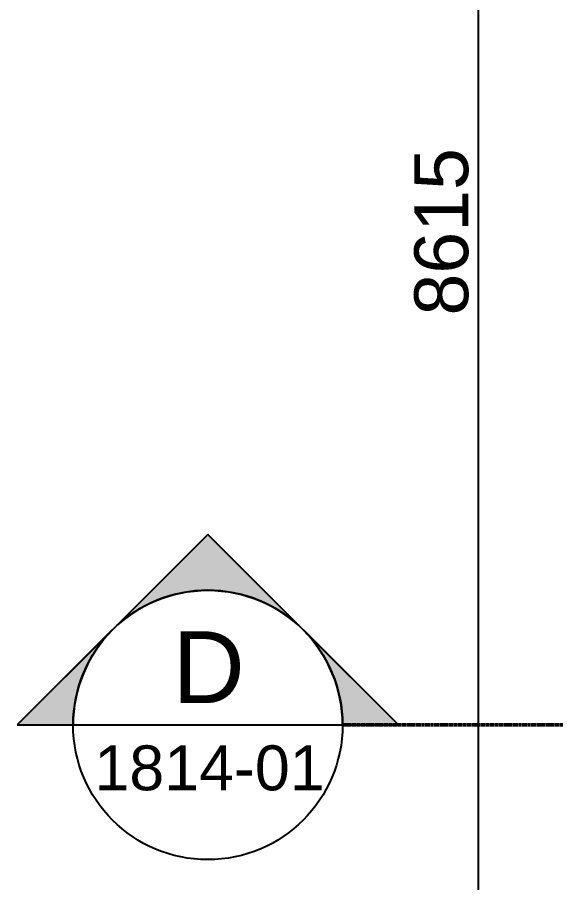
# Model space of a CAD drawing. Header units: millimetres. Extents: x -678720 to -601931, y -306 to 39239.
# Drawn here: x -678720 to -675723, y 4262 to 9081 of the extents above; entities that cross this region are included whole.
import ezdxf
from ezdxf.xclip import XClip

# ---------------------------------------------------------------- set-up
doc = ezdxf.new("R2010")
doc.units = ezdxf.units.MM
doc.header["$XCLIPFRAME"] = 0
doc.linetypes.add('DPA_Grid _ Level 100', pattern=[10, 5.5, -1.6, 1.3, -1.6])
for name, color, linetype in [('000 - WIPEOUT', 250, 'Continuous'), ('A04_TUBE SERIES', 2, 'Continuous'), ('A11_ALU.SOLID SHEET', 2, 'Continuous')]:
    doc.layers.add(name, color=color, linetype=linetype)
doc.layers.add('A-ANNO-DIMS', color=1, linetype='Continuous', lineweight=9)
doc.layers.add('G-ANNO-SECL', color=3, linetype='Continuous', lineweight=9)
doc.styles.add('Arial', font='arial.ttf', dxfattribs={"height": 400})
doc.styles.add('Arial_1', font='arial.ttf', dxfattribs={"height": 250})
doc.styles.add('Arial_2', font='arial.ttf', dxfattribs={"height": 300})
doc.dimstyles.new('DPA-DIM-3_0_C-C', dxfattribs={"dimscale": 304.8, "dimtxt": 306.07782, "dimasz": 0.492126, "dimexe": 0.656168, "dimexo": 0.0625, "dimgap": 0.164042, "dimtad": 1, "dimdec": 0, "dimzin": 0, "dimdsep": 46, "dimtxsty": 'Arial_2', "dimblk1": 'DOTBLANK', "dimblk2": 'DOTBLANK', "dimsah": 1, "dimcen": 0.09, "dimdle": 0.656168, "dimadec": 8, "dimazin": 0, "dimtfac": 1, "dimtdec": 4, "dimtix": 1, "dimtmove": 0, "dimatfit": 3, "dimfxl": 1.312336, "dimfxlon": 1, "dimtvp": 1, "dimtolj": 1, "dimtzin": 0, "dimarcsym": 2})

# ---------------------------------------------------------------- blocks, each defined once
blk = doc.blocks.new('Section - Section Head-531884-4234-01 ENLARGED MULTI-PURPOSE LEVEL - REFLECTED CEILING PLAN - SHEET 5')
at = {"layer": 'G-ANNO-SECL'}
h = blk.add_hatch(color=256, dxfattribs=at)
edge = h.paths.add_edge_path()
edge.add_line((-12.803, 5.303), (-7.5, 10.607))
edge.add_line((-7.5, 10.607), (-2.197, 5.303))
edge.add_arc((-7.5, 0), 7.5, 45, 135)
h = blk.add_hatch(color=256, dxfattribs=at)
edge = h.paths.add_edge_path()
edge.add_arc((-7.5, 0), 7.5, 0, 45)
edge.add_line((-2.197, 5.303), (3.107, 0))
edge.add_line((3.107, 0), (0, 0))
edge = h.paths.add_edge_path()
edge.add_line((-15, 0), (-18.107, 0))
edge.add_line((-18.107, 0), (-12.803, 5.303))
edge.add_arc((-7.5, 0), 7.5, 135, 180)
at = {"layer": 'G-ANNO-SECL', "lineweight": 25}
for p, q in [((-7.5, 10.607), (-18.107, 0)), ((-7.5, 10.607), (-12.803, 5.303)), ((3.107, 0), (-7.5, 10.607)), ((-2.197, 5.303), (-7.5, 10.607)), ((-12.803, 5.303), (-18.107, 0)), ((3.107, 0), (-2.197, 5.303)), ((-18.107, 0), (-15, 0)), ((-18.107, 0), (-15, 0)), ((0, 0), (3.107, 0)), ((0, 0), (3.107, 0))]:
    blk.add_line(p, q, dxfattribs=at)
blk.add_circle((-7.5, 0), 7.5, dxfattribs=at)
for start, end in [(45, 135), (135, 180), (0, 45)]:
    blk.add_arc((-7.5, 0), 7.5, start, end, dxfattribs=at)
blk = doc.blocks.new('*U709')
blk.add_wipeout([(-25, 0), (25, 0), (25, 81755), (-25, 81755)]).dxf.layer = '000 - WIPEOUT'
at = {"layer": 'A04_TUBE SERIES', "color": 0}
blk.add_lwpolyline([(-25, 0), (25, 0), (25, 81755), (-25, 81755)], close=True, dxfattribs=at)
at = {"layer": 'Defpoints', "color": 250, "flags": 1}
blk.add_attdef('EXTR.OVL-LENGTH_', (-33.1, -9), '', height=5, dxfattribs=at)
blk = doc.blocks.new('*U710')
blk.add_wipeout([(-25, 0), (25, 0), (25, 81755), (-25, 81755)]).dxf.layer = '000 - WIPEOUT'
at = {"layer": 'A04_TUBE SERIES', "color": 0}
blk.add_lwpolyline([(-25, 0), (25, 0), (25, 81755), (-25, 81755)], close=True, dxfattribs=at)
at = {"layer": 'Defpoints', "color": 250, "flags": 1}
blk.add_attdef('EXTR.OVL-LENGTH_', (-33.1, -9), '', height=5, dxfattribs=at)
blk = doc.blocks.new('*U713')
blk.add_wipeout([(-25, 0), (25, 0), (25, 81755), (-25, 81755)]).dxf.layer = '000 - WIPEOUT'
at = {"layer": 'A04_TUBE SERIES', "color": 0}
blk.add_lwpolyline([(-25, 0), (25, 0), (25, 81755), (-25, 81755)], close=True, dxfattribs=at)
at = {"layer": 'Defpoints', "color": 250, "flags": 1}
blk.add_attdef('EXTR.OVL-LENGTH_', (-33.1, -9), '', height=5, dxfattribs=at)
blk = doc.blocks.new('*U964')
blk.add_lwpolyline([(21173.4, -580), (28210, -580), (28210, -6850), (45954.2, -6850), (45954.2, 600), (82995.1, 600), (83086.5, 650), (90052, 650), (90392, 990), (103159.2, 990), (103159.2, 4990), (21173.4, 4990), (21173.4, 3485.5), (21203.4, 3485.5), (21203.4, 925.5), (21173.4, 925.5), (21173.4, -580)])
at = {"layer": 'A04_TUBE SERIES', "color": 0, "linetype": 'ByBlock', "rotation": 270}
for name, p in [('*U709', (21303.5, 4215)), ('*U710', (21303.5, 3965)), ('*U713', (21303.5, 2015)), ('*U710', (21303.5, 1765))]:
    blk.add_blockref(name, p, dxfattribs=at)
blk = doc.blocks.new('_DotBlank')
at = {"color": 0, "linetype": 'ByBlock', "lineweight": -2}
blk.add_line((-0.5, 0), (-1, 0), dxfattribs=at)
blk.add_circle((0, 0), 0.5, dxfattribs=at)
blk = doc.blocks.new('*D1622')
at = {"layer": 'A-ANNO-DIMS', "color": 0, "lineweight": -2, "transparency": 16777216}
for p, q in [((-42756, 2915), (-43336.9, 2915)), ((-43136.9, 2765), (-43136.9, -5550)), ((-42756, -5700), (-43336.9, -5700))]:
    blk.add_line(p, q, dxfattribs=at)
at = {"layer": 'Defpoints', "color": 0, "transparency": 16777216}
for p in [(-42736.9, 2915), (-43136.9, -5700), (-42736.9, -5700)]:
    blk.add_point(p, dxfattribs=at)
at = {"layer": 'A-ANNO-DIMS', "color": 0, "lineweight": -2, "transparency": 16777216, "xscale": 150, "yscale": 150, "zscale": 150}
for p, rotation in [((-43136.9, 2915), 90), ((-43136.9, -5700), 270)]:
    blk.add_blockref('_DotBlank', p, dxfattribs=dict(at, rotation=rotation))
at = {"layer": 'A-ANNO-DIMS', "color": 0, "transparency": 16777216, "insert": (-43340.1, -1392.5), "char_height": 300, "width": 1107.531, "attachment_point": 5, "rotation": 90, "style": 'Arial_2'}
blk.add_mtext('\\A1;8615', dxfattribs=at)
blk = doc.blocks.new('*U1546')
at = {"layer": 'A-ANNO-DIMS'}
dim = blk.add_linear_dim(base=(-43136.9, -5700), p1=(-42736.9, 2915), p2=(-42736.9, -5700), angle=90, dimstyle='DPA-DIM-3_0_C-C', override={"dimpost": '<>', "dimfxl": 8614.999996}, dxfattribs=at)
dim.commit()
dim.dimension.update_dxf_attribs({"geometry": '*D1622', "text_midpoint": (-43340.1, -1392.5)})

msp = doc.modelspace()

# ---------------------------------------------------------------- linework, layer by layer
at = {"layer": 'G-ANNO-SECL', "lineweight": 25}
msp.add_line((-678408.9, 5139.9), (-676908.9, 5139.9), dxfattribs=at)

# ---------------------------------------------------------------- block references
at = {"layer": 'A11_ALU.SOLID SHEET'}
ref = msp.add_blockref('*U964', (-744682.4, 3579), dxfattribs=at)
XClip(ref).set_block_clipping_path([(69798.6834257276, -3885.5002684942), (120965.0023936313, 33679.9972602262)])
at = {"layer": 'G-ANNO-SECL', "lineweight": 25, "xscale": 99.99999999999993, "yscale": 99.99999999999993, "zscale": 99.99999999999993}
msp.add_blockref('Section - Section Head-531884-4234-01 ENLARGED MULTI-PURPOSE LEVEL - REFLECTED CEILING PLAN - SHEET 5', (-676908.9, 5139.9), dxfattribs=at)

# ---------------------------------------------------------------- texts
at = {"layer": 'G-ANNO-SECL', "lineweight": 25, "attachment_point": 1}
for s, insert, char_height, width, style in [('D', (-677856.7, 5661.9), 400, 489.029, 'Arial'), ('1814-01', (-678290.2, 5026.1), 250, 1539.24, 'Arial_1')]:
    msp.add_mtext(s, dxfattribs=dict(at, insert=insert, char_height=char_height, width=width, style=style))

# ---------------------------------------------------------------- next in the draw order: linework, layer by layer
at = {"layer": 'G-ANNO-SECL', "linetype": 'DPA_Grid _ Level 100', "lineweight": 50}
msp.add_line((-676908.9, 5139.9), (-604865.6, 5139.9), dxfattribs=at)

# ---------------------------------------------------------------- next in the draw order: block references
msp.add_blockref('*U1546', (-633017.4, 9279))

doc.saveas('drawing.dxf')
